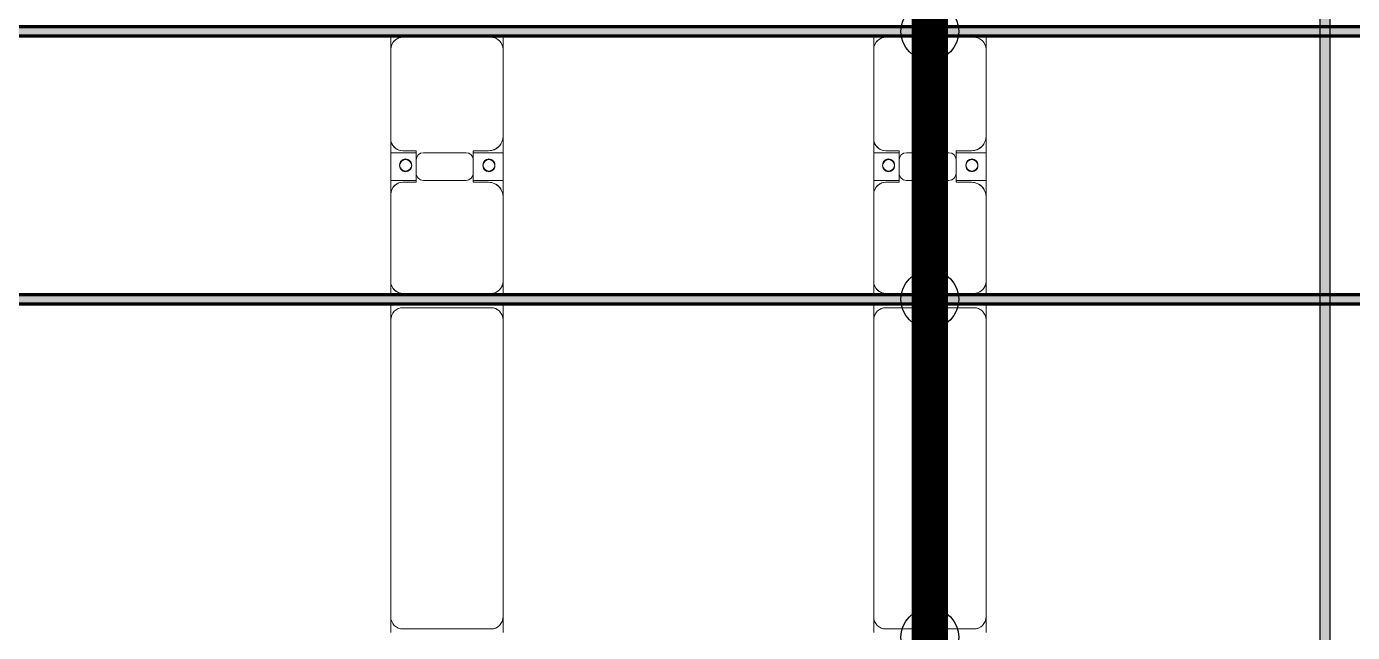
# Model space of a CAD drawing. Header units: millimetres. Extents: x -291190 to 146725, y 19759 to 185158.
# Drawn here: x -264920 to -259430, y 66853 to 69363 of the extents above; entities that cross this region are included whole.
import ezdxf

# ---------------------------------------------------------------- set-up
doc = ezdxf.new("R2010")
doc.units = ezdxf.units.MM
doc.layers.add('A-GENM', color=13, linetype='Continuous', lineweight=9)
doc.layers.add('S-BEAM', color=12, linetype='Continuous', lineweight=9)
doc.layers.add('GC-HOP 40x60 GIA CUONG', color=1, linetype='Continuous')

# ---------------------------------------------------------------- blocks, each defined once
blk = doc.blocks.new('Dầm C52 - Dầm C52-73880-KHUNG KẾT CẤU BÈ PIN 4')
at = {"layer": 'S-BEAM', "lineweight": 140}
blk.add_hatch(color=1, dxfattribs=at).paths.add_polyline_path([(-101365.1, 20), (-101557, 20), (-101557, -20), (101518, -20), (101518, 20), (-100456.6, 20)])
at = {"layer": 'S-BEAM', "color": 1, "lineweight": 140}
for p, q in [((-101557, 20), (101518, 20)), ((101518, -20), (-101557, -20))]:
    blk.add_line(p, q, dxfattribs=at)
blk = doc.blocks.new('Dai phao do pin - DẢI PHAO ĐỠ PIN-V47-KHUNG KẾT CẤU BÈ PIN 4')
at = {"layer": 'A-GENM', "color": 7}
for p, q in [((65974.9, 241.6), (66029.7, 241.6)), ((65974.9, 241.6), (66029.7, 241.6)), ((66389.7, 241.6), (66029.7, 241.6)), ((66389.7, 241.6), (66572.2, 241.6)), ((66572.2, 241.6), (66389.7, 241.6)), ((66457.8, 241.6), (66640.3, 241.6)), ((66457.8, 116.2), (66457.8, 241.6)), ((66640.3, 241.6), (66457.8, 241.6)), ((66572.2, 241.6), (66572.2, 116.2)), ((66990.3, 241.6), (66640.3, 241.6)), ((66990.3, 241.6), (67044.9, 241.6)), ((66990.3, 241.6), (67044.9, 241.6)), ((67084.9, 241.6), (67149.7, 241.6)), ((67084.9, 241.6), (67149.7, 241.6)), ((68380.3, 241.6), (67149.7, 241.6)), ((68380.3, 241.6), (68444.9, 241.6)), ((68380.3, 241.6), (68444.9, 241.6)), ((65979.7, 191.6), (65979.7, -173.4)), ((66449.7, 118.2), (66449.7, 181.6)), ((66580.3, 181.6), (66580.3, 118.2)), ((67040.3, -173.4), (67040.3, 191.6)), ((67099.7, 191.6), (67099.7, -173.4)), ((68430.3, -173.4), (68430.3, 191.6)), ((66542.2, 118.2), (66449.7, 118.2)), ((66580.3, 118.2), (66487.8, 118.2)), ((66457.8, 88.2), (66457.8, -88.2)), ((66572.2, -88.2), (66572.2, 88.2)), ((66449.7, -173.4), (66449.7, -118.2)), ((66449.7, -118.2), (66542.2, -118.2)), ((66457.8, -223.4), (66457.8, -116.2)), ((66487.8, -118.2), (66580.3, -118.2)), ((66572.2, -116.2), (66572.2, -223.4)), ((66580.3, -118.2), (66580.3, -173.4)), ((66457.8, -169.2), (66457.8, -202)), ((66029.7, -223.4), (65974.9, -223.4)), ((66029.7, -223.4), (65974.9, -223.4)), ((66029.7, -223.4), (66399.7, -223.4)), ((66572.2, -223.4), (66399.7, -223.4)), ((66399.7, -223.4), (66572.2, -223.4)), ((66630.3, -223.4), (66457.8, -223.4)), ((66457.8, -223.4), (66630.3, -223.4)), ((66630.3, -223.4), (66990.3, -223.4)), ((67044.9, -223.4), (66990.3, -223.4)), ((67044.9, -223.4), (66990.3, -223.4)), ((67149.7, -223.4), (67084.9, -223.4)), ((67149.7, -223.4), (67084.9, -223.4)), ((67149.7, -223.4), (68380.3, -223.4)), ((68444.9, -223.4), (68380.3, -223.4)), ((68444.9, -223.4), (68380.3, -223.4))]:
    blk.add_line(p, q, dxfattribs=at)
for centre, radius, start, end in [((66029.7, 191.6), 50, 90, 180), ((66029.7, 191.6), 50, 105, 180), ((66389.7, 181.6), 60, 360, 90), ((66389.7, 181.6), 60, 45, 60), ((66389.7, 181.6), 60, 360, 60), ((66389.7, 181.6), 60, 45, 60), ((66640.3, 181.6), 60, 90, 180), ((66640.3, 181.6), 60, 120, 180), ((66990.3, 191.6), 50, 360, 90), ((66990.3, 191.6), 50, 360, 75), ((67149.7, 191.6), 50, 90, 180), ((67149.7, 191.6), 50, 105, 120), ((68380.3, 191.6), 50, 360, 90), ((68380.3, 191.6), 50, 60, 90), ((66508.6, 183.2), 25, 0, 180), ((66508.6, 183.2), 25, 180, 0), ((66508.6, 183.2), 25, 360, 165), ((66511.4, 183.2), 25, 0, 180), ((66511.4, 183.2), 25, 90, 180), ((66511.4, 183.2), 25, 180, 0), ((66511.4, 183.2), 25, 180, 270), ((66508.6, 183.2), 25, 210, 255), ((66508.6, 183.2), 25, 270, 360), ((66511.4, 183.2), 25, 15, 75), ((66511.4, 183.2), 25, 285, 330), ((67149.7, 191.6), 50, 150, 180), ((68380.3, 191.6), 50, 15, 30), ((66487.8, 88.2), 30, 90, 180), ((66542.2, 88.2), 30, 360, 90), ((66487.8, -88.2), 30, 180, 270), ((66542.2, -88.2), 30, 270, 360), ((66508.6, -161.8), 25, 0, 180), ((66508.6, -161.8), 25, 180, 0), ((66508.6, -161.8), 25, 105, 165), ((66508.6, -161.8), 25, 195, 360), ((66511.4, -161.8), 25, 0, 180), ((66511.4, -161.8), 25, 105, 180), ((66511.4, -161.8), 25, 180, 360), ((66511.4, -161.8), 25, 180, 270), ((66508.6, -161.8), 25, 360, 75), ((66511.4, -161.8), 25, 15, 75), ((66029.7, -173.4), 50, 180, 270), ((66029.7, -173.4), 50, 180, 255), ((66399.7, -173.4), 50, 270, 360), ((66399.7, -173.4), 50, 285, 360), ((66399.7, -173.4), 50, 315, 0), ((66399.7, -173.4), 50, 315, 0), ((66511.4, -161.8), 25, 285, 345), ((66630.3, -173.4), 50, 180, 270), ((66630.3, -173.4), 50, 180, 255), ((66630.3, -173.4), 50, 210, 225), ((66630.3, -173.4), 50, 210, 225), ((66990.3, -173.4), 50, 270, 360), ((66990.3, -173.4), 50, 285, 360), ((67149.7, -173.4), 50, 180, 270), ((67149.7, -173.4), 50, 180, 210), ((67149.7, -173.4), 50, 240, 270), ((68380.3, -173.4), 50, 270, 360), ((68380.3, -173.4), 50, 285, 300), ((68380.3, -173.4), 50, 330, 360)]:
    blk.add_arc(centre, radius, start, end, dxfattribs=at)
blk = doc.blocks.new('Dai phao do pin - DẢI PHAO ĐỠ PIN-V50-KHUNG KẾT CẤU BÈ PIN 4')
at = {"layer": 'A-GENM', "color": 7}
for p, q in [((65974.9, 241.6), (66029.7, 241.6)), ((65974.9, 241.6), (66029.7, 241.6)), ((66389.7, 241.6), (66029.7, 241.6)), ((66389.7, 241.6), (66572.2, 241.6)), ((66572.2, 241.6), (66389.7, 241.6)), ((66457.8, 241.6), (66640.3, 241.6)), ((66457.8, 116.2), (66457.8, 241.6)), ((66640.3, 241.6), (66457.8, 241.6)), ((66572.2, 241.6), (66572.2, 116.2)), ((66990.3, 241.6), (66640.3, 241.6)), ((66990.3, 241.6), (67044.9, 241.6)), ((66990.3, 241.6), (67044.9, 241.6)), ((67084.9, 241.6), (67149.7, 241.6)), ((67084.9, 241.6), (67149.7, 241.6)), ((68380.3, 241.6), (67149.7, 241.6)), ((68380.3, 241.6), (68444.9, 241.6)), ((68380.3, 241.6), (68444.9, 241.6)), ((65979.7, 191.6), (65979.7, -173.4)), ((66449.7, 118.2), (66449.7, 181.6)), ((66580.3, 181.6), (66580.3, 118.2)), ((67040.3, -173.4), (67040.3, 191.6)), ((67099.7, 191.6), (67099.7, -173.4)), ((68430.3, -173.4), (68430.3, 191.6)), ((66542.2, 118.2), (66449.7, 118.2)), ((66580.3, 118.2), (66487.8, 118.2)), ((66457.8, 88.2), (66457.8, -88.2)), ((66572.2, -88.2), (66572.2, 88.2)), ((66449.7, -173.4), (66449.7, -118.2)), ((66449.7, -118.2), (66542.2, -118.2)), ((66457.8, -223.4), (66457.8, -116.2)), ((66487.8, -118.2), (66580.3, -118.2)), ((66572.2, -116.2), (66572.2, -223.4)), ((66580.3, -118.2), (66580.3, -173.4)), ((66457.8, -169.2), (66457.8, -196.9)), ((66029.7, -223.4), (65974.9, -223.4)), ((66029.7, -223.4), (65974.9, -223.4)), ((66029.7, -223.4), (66399.7, -223.4)), ((66572.2, -223.4), (66399.7, -223.4)), ((66399.7, -223.4), (66572.2, -223.4)), ((66630.3, -223.4), (66457.8, -223.4)), ((66457.8, -223.4), (66630.3, -223.4)), ((66630.3, -223.4), (66990.3, -223.4)), ((67044.9, -223.4), (66990.3, -223.4)), ((67044.9, -223.4), (66990.3, -223.4)), ((67149.7, -223.4), (67084.9, -223.4)), ((67149.7, -223.4), (67084.9, -223.4)), ((67149.7, -223.4), (68380.3, -223.4)), ((68444.9, -223.4), (68380.3, -223.4)), ((68444.9, -223.4), (68380.3, -223.4))]:
    blk.add_line(p, q, dxfattribs=at)
for centre, radius, start, end in [((66029.7, 191.6), 50, 90, 180), ((66029.7, 191.6), 50, 105, 180), ((66389.7, 181.6), 60, 360, 90), ((66389.7, 181.6), 60, 45, 60), ((66389.7, 181.6), 60, 360, 60), ((66389.7, 181.6), 60, 45, 60), ((66640.3, 181.6), 60, 90, 180), ((66640.3, 181.6), 60, 120, 180), ((66990.3, 191.6), 50, 360, 90), ((66990.3, 191.6), 50, 360, 75), ((67149.7, 191.6), 50, 90, 180), ((67149.7, 191.6), 50, 105, 120), ((68380.3, 191.6), 50, 360, 90), ((68380.3, 191.6), 50, 60, 90), ((66508.6, 183.2), 25, 0, 180), ((66508.6, 183.2), 25, 180, 0), ((66508.6, 183.2), 25, 360, 165), ((66511.4, 183.2), 25, 0, 180), ((66511.4, 183.2), 25, 90, 180), ((66511.4, 183.2), 25, 180, 0), ((66511.4, 183.2), 25, 180, 270), ((66508.6, 183.2), 25, 210, 255), ((66508.6, 183.2), 25, 270, 360), ((66511.4, 183.2), 25, 15, 75), ((66511.4, 183.2), 25, 285, 330), ((67149.7, 191.6), 50, 150, 180), ((68380.3, 191.6), 50, 15, 30), ((66487.8, 88.2), 30, 90, 180), ((66542.2, 88.2), 30, 360, 90), ((66487.8, -88.2), 30, 180, 270), ((66542.2, -88.2), 30, 270, 360), ((66508.6, -161.8), 25, 0, 180), ((66508.6, -161.8), 25, 180, 0), ((66508.6, -161.8), 25, 105, 165), ((66508.6, -161.8), 25, 195, 360), ((66511.4, -161.8), 25, 0, 180), ((66511.4, -161.8), 25, 105, 180), ((66511.4, -161.8), 25, 180, 360), ((66511.4, -161.8), 25, 180, 270), ((66508.6, -161.8), 25, 360, 75), ((66511.4, -161.8), 25, 15, 75), ((66029.7, -173.4), 50, 180, 270), ((66029.7, -173.4), 50, 180, 255), ((66399.7, -173.4), 50, 270, 360), ((66399.7, -173.4), 50, 285, 360), ((66399.7, -173.4), 50, 315, 0), ((66399.7, -173.4), 50, 315, 0), ((66511.4, -161.8), 25, 285, 345), ((66630.3, -173.4), 50, 180, 270), ((66630.3, -173.4), 50, 180, 255), ((66630.3, -173.4), 50, 210, 225), ((66630.3, -173.4), 50, 210, 225), ((66990.3, -173.4), 50, 270, 360), ((66990.3, -173.4), 50, 285, 360), ((67149.7, -173.4), 50, 180, 270), ((67149.7, -173.4), 50, 180, 195), ((67149.7, -173.4), 50, 240, 270), ((68380.3, -173.4), 50, 270, 360), ((68380.3, -173.4), 50, 285, 300), ((68380.3, -173.4), 50, 345, 360)]:
    blk.add_arc(centre, radius, start, end, dxfattribs=at)
blk = doc.blocks.new('Dầm C52 - Dầm C52-V31-KHUNG KẾT CẤU BÈ PIN 4')
at = {"layer": 'S-BEAM', "lineweight": 140}
blk.add_hatch(color=1, dxfattribs=at).paths.add_polyline_path([(-101365.1, 20), (-101557, 20), (-101557, -20), (101557, -20), (101557, 20), (-100456.6, 20)])
at = {"layer": 'S-BEAM', "color": 1, "lineweight": 140}
for p, q in [((-101557, 20), (101557, 20)), ((101557, -20), (-101557, -20))]:
    blk.add_line(p, q, dxfattribs=at)
blk = doc.blocks.new('Dầm C52 - Hộp 40x60-74703-KHUNG KẾT CẤU BÈ PIN 4')
at = {"layer": 'S-BEAM', "lineweight": 25}
blk.add_hatch(color=4, dxfattribs=at).paths.add_polyline_path([(-37152.5, -20), (37152.5, -20), (37152.5, 20), (-37152.5, 20)])
at = {"layer": 'S-BEAM', "color": 4, "lineweight": 25}
for p, q in [((-37152.5, 20), (37152.5, 20)), ((37152.5, -20), (-37152.5, -20))]:
    blk.add_line(p, q, dxfattribs=at)

msp = doc.modelspace()

# ---------------------------------------------------------------- linework, layer by layer
at = {"layer": 'GC-HOP 40x60 GIA CUONG', "const_width": 150}
msp.add_lwpolyline([(-261179.7, 65051.7), (-261179.7, 80051.7)], dxfattribs=at)
at = {"layer": 'GC-HOP 40x60 GIA CUONG'}
for centre in [(-261179.7, 69343.3), (-261179.7, 68233.3), (-261179.7, 66833.3)]:
    msp.add_circle(centre, 120, dxfattribs=at)

# ---------------------------------------------------------------- block references
at = {"layer": 'A-GENM', "color": 7, "rotation": 269.9999999999996}
for name, p in [('Dai phao do pin - DẢI PHAO ĐỠ PIN-V50-KHUNG KẾT CẤU BÈ PIN 4', (-263188.7, 135298.2)), ('Dai phao do pin - DẢI PHAO ĐỠ PIN-V47-KHUNG KẾT CẤU BÈ PIN 4', (-261188.7, 135298.2))]:
    msp.add_blockref(name, p, dxfattribs=at)
at = {"layer": 'S-BEAM', "color": 4, "lineweight": 25, "rotation": 89.99999999999977}
msp.add_blockref('Dầm C52 - Hộp 40x60-74703-KHUNG KẾT CẤU BÈ PIN 4', (-259543.8, 101988.7), dxfattribs=at)
at = {"layer": 'S-BEAM', "color": 1, "lineweight": 140, "rotation": 180}
for name, p in [('Dầm C52 - Dầm C52-V31-KHUNG KẾT CẤU BÈ PIN 4', (-182145.7, 69343.3)), ('Dầm C52 - Dầm C52-73880-KHUNG KẾT CẤU BÈ PIN 4', (-182145.7, 68233.3))]:
    msp.add_blockref(name, p, dxfattribs=at)

doc.saveas('drawing.dxf')
